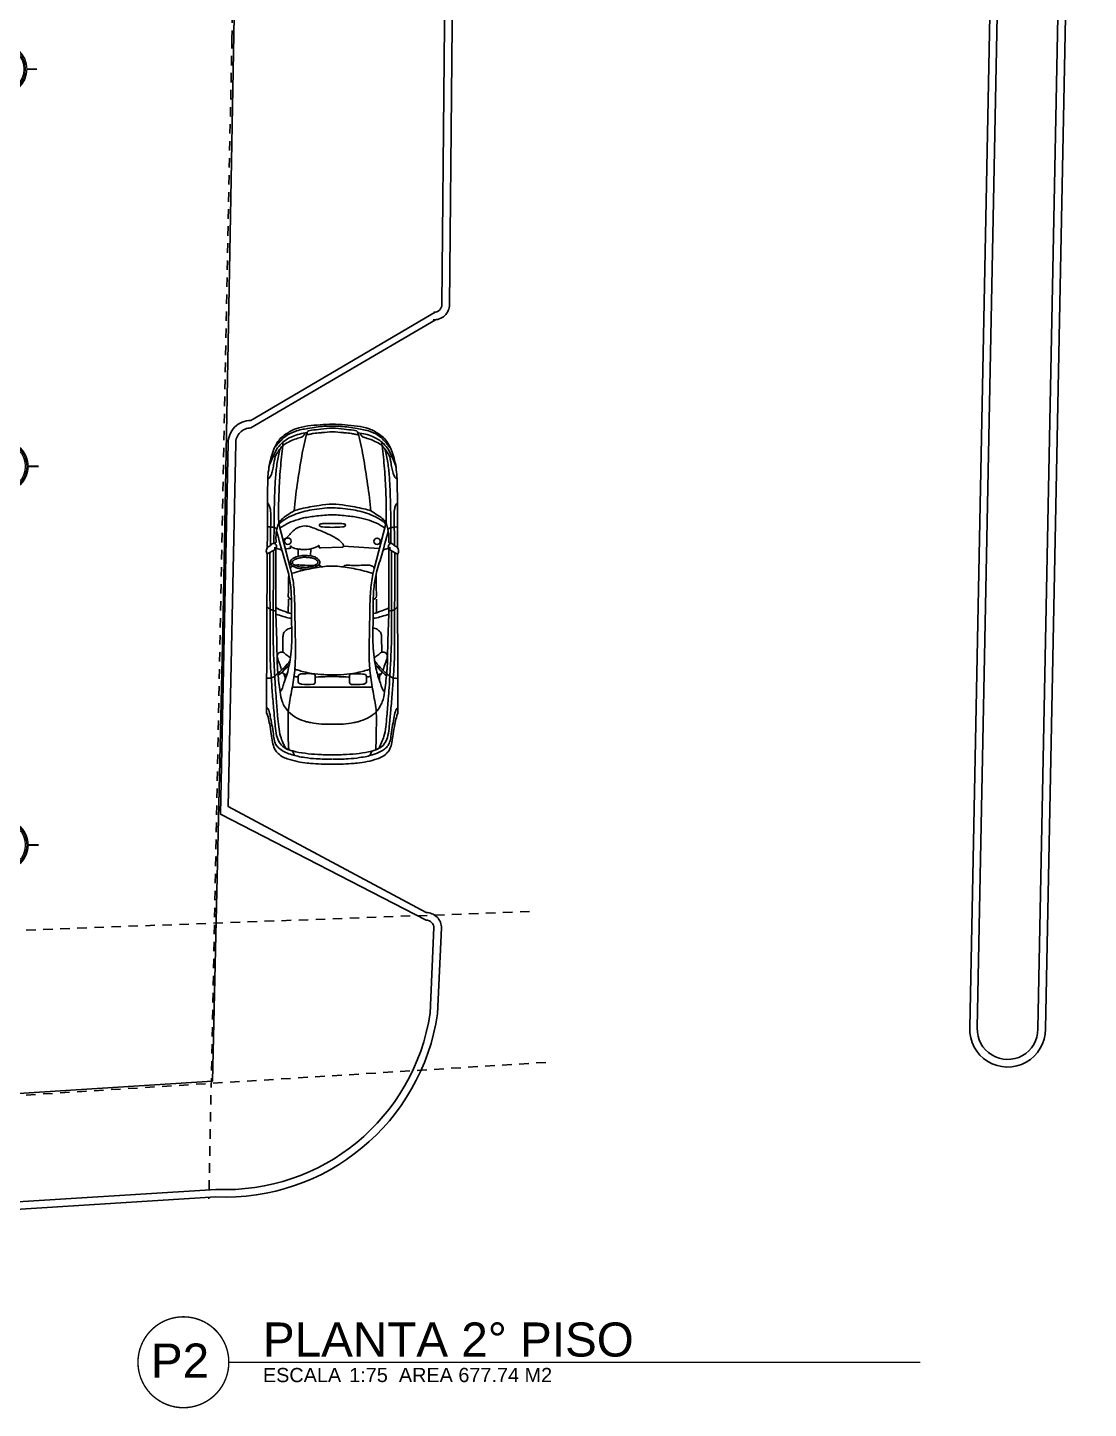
# Model space of a CAD drawing. Header units: millimetres. Extents: x 2056 to 4470, y 1400 to 3101.
# Drawn here: x 2185.85 to 2199.86, y 1510.38 to 1528.61 of the extents above; entities that cross this region are included whole.
import ezdxf
from ezdxf.enums import TextEntityAlignment as Align

# ---------------------------------------------------------------- set-up
doc = ezdxf.new("R2010")
doc.units = ezdxf.units.MM
doc.linetypes.add('HIDDEN2', pattern=[0.1875, 0.125, -0.0625])
for name, color, linetype in [('0-PROYECCION', 8, 'HIDDEN2'), ('A-252', 252, 'Continuous'), ('A-253', 253, 'Continuous'), ('A-ANNO-DIMS-GRID', 195, 'Continuous'), ('A-FLOR', 8, 'Continuous')]:
    doc.layers.add(name, color=color, linetype=linetype)
doc.layers.add('A-Anno-Titl', color=233, linetype='Continuous', lineweight=50)
doc.styles.add('ROMAN', font='arial.ttf')

# ---------------------------------------------------------------- blocks, each defined once
blk = doc.blocks.new('01420-TITULO BLOQUE DE DIBUJO')
at = {"color": 0, "linetype": 'Continuous', "const_width": 0.00025}
blk.add_lwpolyline([(0.029, 0.016, 0.414214), (0.021, 0.024, 0.414214), (0.013, 0.016, 0.414214), (0.021, 0.008, 0.414214), (0.029, 0.016, -0.219374)], format="xyb", dxfattribs=at)
blk.add_lwpolyline([(0.029, 0.016), (0.15078, 0.016)], dxfattribs=at)
at = {"style": 'ROMAN'}
blk.add_text('ESCALA ', height=0.0025, dxfattribs=at).set_placement((0.035, 0.0125))
at = {"lineweight": 9, "style": 'ROMAN'}
for tag, p, height in [('TÍTULO-BLOQUE-DE-DIBUJO', (0.035, 0.017), 0.006), ('C4', (0.01529, 0.01329), 0.006), ('1:10', (0.05021, 0.0125), 0.0025)]:
    blk.add_attdef(tag, p, '', height=height, dxfattribs=at)
blk = doc.blocks.new('CARRITO1')
for p, q in [((84.282, 353.869), (84.337, 353.97)), ((84.304, 353.889), (85.318, 353.891)), ((84.322, 353.936), (85.607, 353.932)), ((84.337, 353.97), (86.44, 353.975)), ((83.94, 353.817), (84.532, 353.662)), ((84.266, 353.726), (84.232, 353.257)), ((84.261, 353.856), (84.248, 353.869)), ((84.248, 353.869), (84.282, 353.869)), ((84.282, 353.785), (84.261, 353.856)), ((84.261, 353.856), (85.126, 353.855)), ((85.126, 353.855), (85.484, 353.844)), ((85.63, 353.762), (85.431, 353.761)), ((84.934, 353.691), (85.123, 353.693)), ((86.097, 353.637), (86.097, 353.078)), ((86.938, 353.633), (87, 353.605)), ((84.248, 353.244), (84.255, 352.957)), ((86.096, 352.581), (86.097, 353.139)), ((84.362, 352.822), (84.271, 352.824)), ((84.368, 352.658), (84.271, 352.658)), ((83.939, 352.404), (84.531, 352.559)), ((84.281, 352.436), (84.26, 352.365)), ((84.933, 352.529), (85.122, 352.526)), ((85.629, 352.456), (85.43, 352.458)), ((86.937, 352.584), (86.999, 352.611)), ((84.26, 352.365), (84.246, 352.352)), ((84.246, 352.352), (84.281, 352.352)), ((84.26, 352.365), (85.125, 352.365)), ((84.281, 352.352), (84.336, 352.251)), ((84.303, 352.332), (85.316, 352.328)), ((84.321, 352.284), (85.606, 352.287)), ((84.336, 352.251), (86.438, 352.242)), ((85.125, 352.365), (85.483, 352.375))]:
    blk.add_line(p, q)
for centre in [(84.169, 353.7), (84.168, 352.521)]:
    blk.add_ellipse(centre, major_axis=(0, 0.0429), ratio=0.983266, start_param=4.712389, end_param=10.995574)
for points, knots in [([(82.622, 353.112), (82.622, 353.166), (82.638, 353.327), (82.648, 353.548), (82.743, 353.715), (82.812, 353.807), (82.896, 353.861), (82.993, 353.904), (83.106, 353.933), (83.184, 353.953), (83.227, 353.954)], [0, 0, 0, 0, 0.16039, 0.479033, 0.632967, 0.722015, 0.817474, 0.927562, 1.03733, 1.167094, 1.167094, 1.167094, 1.167094]), ([(83.227, 353.954), (83.168, 353.952), (83.071, 353.903), (82.943, 353.849), (82.848, 353.759), (82.77, 353.629), (82.744, 353.514), (82.736, 353.447)], [0, 0, 0, 0, 0.1772572, 0.3124951, 0.4151678, 0.5597243, 0.7575412, 0.7575412, 0.7575412, 0.7575412]), ([(83.049, 353.895), (83.051, 353.885), (83.049, 353.863), (83.022, 353.855), (82.991, 353.832), (82.951, 353.803), (82.894, 353.762), (82.859, 353.69), (82.819, 353.615), (82.806, 353.553), (82.792, 353.518), (82.779, 353.492), (82.756, 353.483), (82.741, 353.481)], [0, 0, 0, 0, 0.0304541, 0.0502818, 0.0786089, 0.1479133, 0.1986294, 0.2831705, 0.3780326, 0.4523267, 0.4667809, 0.4902599, 0.5347198, 0.5347198, 0.5347198, 0.5347198]), ([(83.345, 353.964), (83.343, 353.953), (83.317, 353.928), (83.266, 353.91), (83.196, 353.893), (83.131, 353.885), (83.078, 353.873), (83.051, 353.865), (83.039, 353.862)], [0, 0, 0, 0, 0.034703, 0.0959761, 0.1659336, 0.2471559, 0.2929944, 0.3295918, 0.3295918, 0.3295918, 0.3295918]), ([(83.227, 353.954), (83.265, 353.961), (83.411, 353.967), (83.662, 353.97), (83.967, 353.967), (84.165, 353.97), (84.256, 353.971)], [0, 0, 0, 0, 0.114897, 0.437061, 0.754269, 1.029686, 1.029686, 1.029686, 1.029686]), ([(83.666, 353.967), (83.671, 353.955), (83.704, 353.942), (83.761, 353.925), (83.86, 353.923), (84.017, 353.929), (84.144, 353.93), (84.224, 353.93)], [0, 0, 0, 0, 0.0364992, 0.0923739, 0.1867837, 0.3273982, 0.5667068, 0.5667068, 0.5667068, 0.5667068]), ([(83.979, 353.97), (83.98, 353.95), (83.983, 353.916), (83.987, 353.868), (84.006, 353.851), (84.014, 353.844)], [0, 0, 0, 0, 1.462159, 2.651105, 3.386321, 3.386321, 3.386321, 3.386321]), ([(84.337, 353.97), (84.33, 353.975), (84.306, 353.99), (84.251, 353.978), (84.228, 353.929), (84.184, 353.889), (84.217, 353.847), (84.25, 353.845), (84.261, 353.856)], [0, 0, 0, 0, 0.024864, 0.0846267, 0.1362471, 0.1900683, 0.2245199, 0.2681841, 0.2681841, 0.2681841, 0.2681841]), ([(85.037, 353.971), (85.048, 353.96), (85.07, 353.935), (85.084, 353.894), (85.091, 353.865), (85.091, 353.852)], [1.808086, 1.808086, 1.808086, 1.808086, 2.918874, 4.131288, 5.10151, 5.10151, 5.10151, 5.10151]), ([(85.318, 353.891), (85.453, 353.891), (85.664, 353.887), (85.974, 353.866), (86.15, 353.859), (86.249, 353.847)], [0, 0, 0, 0, 0.4042759, 0.6333827, 0.9326252, 0.9326252, 0.9326252, 0.9326252]), ([(85.607, 353.932), (85.674, 353.931), (85.795, 353.927), (85.99, 353.913), (86.198, 353.9), (86.411, 353.879), (86.591, 353.863), (86.726, 353.852), (86.826, 353.813), (86.894, 353.754), (86.923, 353.687), (86.964, 353.54), (86.984, 353.346), (86.989, 353.172), (86.989, 353.108)], [0, 0, 0, 0, 0.198873, 0.363323, 0.587433, 0.823543, 1.004622, 1.129816, 1.230113, 1.320655, 1.388577, 1.443334, 1.771447, 1.958652, 1.958652, 1.958652, 1.958652]), ([(85.979, 353.975), (85.977, 353.955), (85.983, 353.914), (85.947, 353.867), (85.878, 353.78), (85.81, 353.712), (85.748, 353.668)], [0, 0, 0, 0, 0.0597371, 0.1139981, 0.1672498, 0.3938869, 0.3938869, 0.3938869, 0.3938869]), ([(86.368, 353.972), (86.371, 353.965), (86.387, 353.952), (86.434, 353.934), (86.517, 353.922), (86.625, 353.898), (86.731, 353.884), (86.818, 353.873), (86.881, 353.838), (86.925, 353.785), (86.962, 353.719), (86.988, 353.642), (87.012, 353.559), (87.02, 353.502), (87.024, 353.47)], [0, 0, 0, 0, 0.0219205, 0.0572122, 0.1522539, 0.2718866, 0.3894011, 0.4710097, 0.5346344, 0.5986698, 0.6733118, 0.758696, 0.8351341, 0.9293726, 0.9293726, 0.9293726, 0.9293726]), ([(86.44, 353.975), (86.456, 353.965), (86.506, 353.953), (86.596, 353.93), (86.708, 353.915), (86.816, 353.898), (86.903, 353.879), (86.966, 353.833), (87.013, 353.775), (87.05, 353.683), (87.08, 353.571), (87.098, 353.468), (87.101, 353.41), (87.101, 353.396)], [0, 0, 0, 0, 0.056668, 0.14946, 0.28161, 0.392935, 0.481686, 0.542967, 0.622845, 0.69797, 0.833643, 0.965665, 1.00577, 1.00577, 1.00577, 1.00577]), ([(82.933, 353.875), (82.905, 353.852), (82.853, 353.808), (82.771, 353.725), (82.707, 353.6), (82.682, 353.457), (82.655, 353.293), (82.647, 353.183), (82.647, 353.112)], [0, 0, 0, 0, 0.1095129, 0.2035347, 0.3452507, 0.5161382, 0.6275464, 0.8383798, 0.8383798, 0.8383798, 0.8383798]), ([(83.94, 353.817), (83.85, 353.823), (83.658, 353.822), (83.364, 353.81), (83.109, 353.791), (82.956, 353.772), (82.906, 353.767)], [0, 0, 0, 0, 0.269375, 0.574535, 0.885339, 1.036319, 1.036319, 1.036319, 1.036319]), ([(82.946, 353.796), (82.967, 353.81), (83.023, 353.823), (83.139, 353.845), (83.303, 353.864), (83.508, 353.873), (83.739, 353.88), (83.969, 353.882), (84.127, 353.882), (84.197, 353.883)], [0, 0, 0, 0, 0.076148, 0.165903, 0.355672, 0.569871, 0.782325, 1.050047, 1.257936, 1.257936, 1.257936, 1.257936]), ([(84.178, 353.855), (84.15, 353.855), (84.095, 353.858), (84.015, 353.846), (83.941, 353.828), (83.872, 353.783), (83.824, 353.704), (83.765, 353.623), (83.727, 353.478), (83.698, 353.31), (83.678, 353.17), (83.678, 353.111)], [0, 0, 0, 0, 0.082256, 0.165174, 0.241383, 0.30939, 0.405348, 0.511507, 0.603349, 0.843635, 1.017671, 1.017671, 1.017671, 1.017671]), ([(83.94, 353.817), (83.919, 353.793), (83.87, 353.732), (83.8, 353.588), (83.746, 353.375), (83.728, 353.202), (83.727, 353.111)], [0, 0, 0, 0, 0.0947759, 0.2311242, 0.4700259, 0.7400315, 0.7400315, 0.7400315, 0.7400315]), ([(83.995, 353.8), (83.98, 353.782), (83.944, 353.727), (83.899, 353.623), (83.855, 353.482), (83.833, 353.307), (83.819, 353.18), (83.819, 353.111)], [0, 0, 0, 0, 0.0708922, 0.1925846, 0.3348457, 0.5072814, 0.7109928, 0.7109928, 0.7109928, 0.7109928]), ([(86.158, 353.799), (86.143, 353.786), (86.107, 353.762), (86.031, 353.746), (85.946, 353.709), (85.83, 353.681), (85.695, 353.658), (85.489, 353.641), (85.249, 353.649), (85.019, 353.647), (84.823, 353.653), (84.624, 353.675), (84.355, 353.763), (84.15, 353.816), (84.03, 353.848)], [0, 0, 0, 0, 0.05975, 0.126928, 0.230034, 0.336675, 0.482225, 0.641324, 0.954906, 1.203173, 1.330375, 1.542773, 1.802261, 2.175545, 2.175545, 2.175545, 2.175545]), ([(84.197, 353.883), (84.195, 353.875), (84.197, 353.859), (84.182, 353.856), (84.178, 353.855)], [0, 0, 0, 0, 0.02274132, 0.03717479, 0.03717479, 0.03717479, 0.03717479]), ([(85.047, 353.855), (85.064, 353.826), (85.087, 353.755), (85.118, 353.687), (85.124, 353.648)], [0, 0, 0, 0, 0.1000351, 0.2184418, 0.2184418, 0.2184418, 0.2184418]), ([(85.13, 353.855), (85.144, 353.824), (85.159, 353.763), (85.182, 353.695), (85.186, 353.657), (85.186, 353.648)], [0, 0, 0, 0, 2.528586, 4.711885, 5.408215, 5.408215, 5.408215, 5.408215]), ([(85.431, 353.761), (85.414, 353.761), (85.374, 353.756), (85.333, 353.709), (85.312, 353.667), (85.313, 353.646)], [0, 0, 0, 0, 0.0486628, 0.1144515, 0.1777721, 0.1777721, 0.1777721, 0.1777721]), ([(85.484, 353.844), (85.544, 353.843), (85.67, 353.837), (85.814, 353.838), (85.979, 353.82), (86.121, 353.806), (86.246, 353.785), (86.287, 353.769)], [0, 0, 0, 0, 0.1783018, 0.3787173, 0.431954, 0.6762374, 0.8077184, 0.8077184, 0.8077184, 0.8077184]), ([(85.871, 353.781), (85.849, 353.786), (85.799, 353.798), (85.736, 353.829), (85.675, 353.841), (85.633, 353.815), (85.633, 353.781), (85.633, 353.752), (85.656, 353.736), (85.675, 353.701), (85.701, 353.679), (85.706, 353.66)], [0, 0, 0, 0, 0.0655106, 0.1550445, 0.2094604, 0.2438604, 0.287164, 0.3001388, 0.3275984, 0.3616951, 0.4200969, 0.4200969, 0.4200969, 0.4200969]), ([(85.942, 353.823), (85.926, 353.804), (85.879, 353.752), (85.829, 353.703), (85.794, 353.675)], [0, 0, 0, 0, 1.868162, 5.271297, 5.271297, 5.271297, 5.271297]), ([(85.898, 353.768), (85.91, 353.764), (85.922, 353.741), (85.931, 353.718), (85.934, 353.708)], [0, 0, 0, 0, 0.983949, 1.771691, 1.771691, 1.771691, 1.771691]), ([(85.995, 353.731), (85.977, 353.732), (85.938, 353.73), (85.914, 353.761), (85.898, 353.768)], [0, 0, 0, 0, 0.0535488, 0.1060573, 0.1060573, 0.1060573, 0.1060573]), ([(86.249, 353.847), (86.325, 353.844), (86.449, 353.832), (86.614, 353.818), (86.734, 353.797), (86.835, 353.758), (86.913, 353.723), (86.923, 353.682)], [0, 0, 0, 0, 0.2277977, 0.3719478, 0.4996814, 0.5863441, 0.709615, 0.709615, 0.709615, 0.709615]), ([(86.287, 353.769), (86.31, 353.761), (86.357, 353.738), (86.439, 353.68), (86.506, 353.578), (86.547, 353.475), (86.559, 353.412), (86.563, 353.393)], [0, 0, 0, 0, 0.0720749, 0.1581284, 0.2958089, 0.4262456, 0.4842292, 0.4842292, 0.4842292, 0.4842292]), ([(82.736, 353.447), (82.837, 353.477), (83.065, 353.523), (83.41, 353.576), (83.652, 353.608), (83.769, 353.616)], [0, 0, 0, 0, 0.317374, 0.69576, 1.04714, 1.04714, 1.04714, 1.04714]), ([(84.521, 353.663), (84.511, 353.657), (84.493, 353.634), (84.479, 353.582), (84.49, 353.47), (84.486, 353.369), (84.485, 353.275), (84.499, 353.259), (84.507, 353.253)], [0, 0, 0, 0, 0.842998, 2.122875, 3.997599, 9.174838, 10.012722, 10.751336, 10.751336, 10.751336, 10.751336]), ([(84.592, 353.644), (84.583, 353.607), (84.549, 353.496), (84.513, 353.315), (84.496, 353.17), (84.496, 353.101)], [0, 0, 0, 0, 0.1139079, 0.3411539, 0.543502, 0.543502, 0.543502, 0.543502]), ([(84.532, 353.662), (84.556, 353.656), (84.618, 353.644), (84.717, 353.622), (84.834, 353.614), (85.041, 353.603), (85.327, 353.603), (85.655, 353.59), (85.939, 353.607), (86.181, 353.651), (86.412, 353.697), (86.651, 353.688), (86.819, 353.69), (86.915, 353.683), (86.923, 353.682)], [0, 0, 0, 0, 0.073325, 0.188896, 0.303039, 0.425821, 0.811242, 1.159737, 1.41058, 1.660623, 1.899627, 2.11145, 2.377727, 2.401703, 2.401703, 2.401703, 2.401703]), ([(84.62, 353.687), (84.662, 353.691), (84.749, 353.689), (84.842, 353.691), (84.91, 353.693), (84.928, 353.671), (84.936, 353.656), (84.938, 353.65)], [0, 0, 0, 0, 3.267856, 6.568708, 7.399663, 8.099385, 8.621705, 8.621705, 8.621705, 8.621705]), ([(85.854, 353.604), (85.863, 353.592), (85.875, 353.551), (85.894, 353.476), (85.92, 353.364), (85.933, 353.21), (85.933, 353.094), (85.933, 353.03)], [0, 0, 0, 0, 0.0451009, 0.1211996, 0.2308505, 0.385263, 0.5739042, 0.5739042, 0.5739042, 0.5739042]), ([(85.917, 353.41), (85.917, 353.443), (85.922, 353.485), (85.921, 353.54), (85.949, 353.565), (85.986, 353.556), (86.022, 353.565), (86.044, 353.551), (86.053, 353.533), (86.061, 353.47), (86.062, 353.41), (86.057, 353.348), (86.041, 353.338), (86.018, 353.334), (85.985, 353.336), (85.953, 353.332), (85.921, 353.343), (85.919, 353.376), (85.917, 353.397), (85.917, 353.41)], [0, 0, 0, 0, 0.0969044, 0.1295913, 0.1506192, 0.1985921, 0.2360698, 0.2557908, 0.2719711, 0.2929882, 0.44406, 0.4519132, 0.4720918, 0.4918599, 0.5228758, 0.5707096, 0.5892096, 0.6145759, 0.654681, 0.654681, 0.654681, 0.654681]), ([(82.736, 353.447), (82.725, 353.445), (82.706, 353.426), (82.699, 353.361), (82.69, 353.256), (82.675, 353.163), (82.675, 353.112)], [0, 0, 0, 0, 0.0314754, 0.0702057, 0.1915753, 0.3439346, 0.3439346, 0.3439346, 0.3439346]), ([(82.758, 353.451), (82.761, 353.45), (82.761, 353.432), (82.755, 353.407), (82.741, 353.35), (82.738, 353.297), (82.731, 353.213), (82.724, 353.158), (82.724, 353.112)], [0, 0, 0, 0, 0.0114788, 0.0403472, 0.0875838, 0.1755608, 0.1991501, 0.3369659, 0.3369659, 0.3369659, 0.3369659]), ([(86.563, 353.393), (86.572, 353.346), (86.586, 353.251), (86.582, 353.156), (86.582, 353.108)], [0, 0, 0, 0, 0.140379, 0.2808468, 0.2808468, 0.2808468, 0.2808468]), ([(87.024, 353.47), (87.034, 353.42), (87.044, 353.3), (87.046, 353.181), (87.046, 353.113)], [0, 0, 0, 0, 0.1502861, 0.3522699, 0.3522699, 0.3522699, 0.3522699]), ([(83.933, 353.111), (83.933, 353.14), (83.931, 353.188), (83.937, 353.24), (83.936, 353.277), (83.954, 353.282), (83.968, 353.281), (83.979, 353.266), (83.981, 353.207), (83.983, 353.155), (83.985, 353.111)], [0, 0, 0, 0, 0.0857277, 0.1381048, 0.1641986, 0.1769751, 0.1890325, 0.2028129, 0.2286049, 0.3592554, 0.3592554, 0.3592554, 0.3592554]), ([(84.248, 353.244), (84.246, 353.25), (84.225, 353.267), (84.181, 353.232), (84.145, 353.189), (84.102, 353.115), (84.052, 353.012), (84.007, 352.896), (83.965, 352.789), (83.965, 352.699), (84.002, 352.624), (84.05, 352.567), (84.102, 352.532), (84.131, 352.495), (84.146, 352.47), (84.149, 352.459)], [0, 0, 0, 0, 0.527288, 1.647451, 3.487558, 5.099073, 7.968657, 12.238313, 14.475187, 16.613757, 18.744202, 20.639343, 22.223389, 23.452731, 24.286529, 24.286529, 24.286529, 24.286529]), ([(85.853, 352.614), (85.862, 352.626), (85.875, 352.667), (85.894, 352.742), (85.92, 352.855), (85.932, 353.008), (85.933, 353.124), (85.934, 353.188)], [0, 0, 0, 0, 0.0451009, 0.1211996, 0.2308505, 0.385263, 0.5739042, 0.5739042, 0.5739042, 0.5739042]), ([(85.961, 353.335), (85.961, 353.33), (85.958, 353.246), (85.955, 353.162), (85.952, 353.082)], [11.235438, 11.235438, 11.235438, 11.235438, 11.552536, 17.586883, 17.586883, 17.586883, 17.586883]), ([(82.622, 353.112), (82.622, 353.057), (82.637, 352.897), (82.647, 352.675), (82.742, 352.509), (82.811, 352.416), (82.895, 352.362), (82.991, 352.319), (83.104, 352.29), (83.183, 352.27), (83.226, 352.269)], [0, 0, 0, 0, 0.16039, 0.479033, 0.632967, 0.722015, 0.817474, 0.927562, 1.03733, 1.167094, 1.167094, 1.167094, 1.167094]), ([(82.932, 352.348), (82.904, 352.371), (82.851, 352.415), (82.77, 352.499), (82.706, 352.624), (82.682, 352.766), (82.654, 352.931), (82.647, 353.04), (82.647, 353.112)], [0, 0, 0, 0, 0.1095129, 0.2035347, 0.3452507, 0.5161382, 0.6275464, 0.8383798, 0.8383798, 0.8383798, 0.8383798]), ([(82.735, 352.776), (82.725, 352.778), (82.705, 352.798), (82.698, 352.863), (82.69, 352.968), (82.675, 353.06), (82.675, 353.112)], [0, 0, 0, 0, 0.0314754, 0.0702057, 0.1915753, 0.3439346, 0.3439346, 0.3439346, 0.3439346]), ([(82.757, 352.772), (82.761, 352.773), (82.76, 352.792), (82.754, 352.817), (82.741, 352.873), (82.737, 352.926), (82.731, 353.011), (82.724, 353.065), (82.724, 353.112)], [0, 0, 0, 0, 0.0114788, 0.0403472, 0.0875838, 0.1755608, 0.1991501, 0.3369659, 0.3369659, 0.3369659, 0.3369659]), ([(84.176, 352.366), (84.149, 352.366), (84.094, 352.363), (84.014, 352.375), (83.94, 352.393), (83.871, 352.439), (83.823, 352.517), (83.764, 352.599), (83.726, 352.744), (83.698, 352.912), (83.678, 353.052), (83.678, 353.111)], [0, 0, 0, 0, 0.082256, 0.165174, 0.241383, 0.30939, 0.405348, 0.511507, 0.603349, 0.843635, 1.017671, 1.017671, 1.017671, 1.017671]), ([(83.939, 352.404), (83.918, 352.429), (83.869, 352.49), (83.799, 352.634), (83.746, 352.847), (83.727, 353.019), (83.727, 353.111)], [0, 0, 0, 0, 0.0947759, 0.2311242, 0.4700259, 0.7400315, 0.7400315, 0.7400315, 0.7400315]), ([(83.994, 352.421), (83.979, 352.439), (83.943, 352.494), (83.898, 352.598), (83.854, 352.74), (83.833, 352.915), (83.819, 353.042), (83.819, 353.111)], [0, 0, 0, 0, 0.0708922, 0.1925846, 0.3348457, 0.5072814, 0.7109928, 0.7109928, 0.7109928, 0.7109928]), ([(83.933, 353.111), (83.933, 353.082), (83.931, 353.033), (83.937, 352.982), (83.936, 352.945), (83.954, 352.939), (83.967, 352.94), (83.979, 352.956), (83.981, 353.014), (83.983, 353.066), (83.985, 353.111)], [0, 0, 0, 0, 0.0857277, 0.1381048, 0.1641986, 0.1769751, 0.1890325, 0.2028129, 0.2286049, 0.3592554, 0.3592554, 0.3592554, 0.3592554]), ([(84.591, 352.576), (84.582, 352.614), (84.548, 352.724), (84.515, 352.899), (84.496, 353.039), (84.496, 353.101)], [0, 0, 0, 0, 0.1139079, 0.3411539, 0.5260188, 0.5260188, 0.5260188, 0.5260188]), ([(85.606, 352.287), (85.672, 352.287), (85.793, 352.291), (85.989, 352.305), (86.197, 352.318), (86.409, 352.338), (86.589, 352.354), (86.725, 352.365), (86.825, 352.404), (86.893, 352.462), (86.922, 352.53), (86.963, 352.676), (86.984, 352.87), (86.989, 353.045), (86.989, 353.108)], [0, 0, 0, 0, 0.198873, 0.363323, 0.587433, 0.823543, 1.004622, 1.129816, 1.230113, 1.320655, 1.388577, 1.443334, 1.771447, 1.958652, 1.958652, 1.958652, 1.958652]), ([(85.961, 352.883), (85.961, 352.888), (85.958, 352.972), (85.955, 353.056), (85.952, 353.136)], [11.235438, 11.235438, 11.235438, 11.235438, 11.552536, 17.586883, 17.586883, 17.586883, 17.586883]), ([(86.562, 352.824), (86.572, 352.871), (86.586, 352.965), (86.582, 353.061), (86.582, 353.108)], [0, 0, 0, 0, 0.140379, 0.2808468, 0.2808468, 0.2808468, 0.2808468]), ([(87.023, 352.746), (87.034, 352.796), (87.043, 352.916), (87.046, 353.035), (87.046, 353.103)], [0, 0, 0, 0, 0.1502861, 0.3522699, 0.3522699, 0.3522699, 0.3522699]), ([(84.261, 352.563), (84.257, 352.561), (84.25, 352.555), (84.235, 352.552), (84.233, 352.561), (84.235, 352.567), (84.241, 352.575), (84.251, 352.583), (84.259, 352.603), (84.271, 352.642), (84.278, 352.71), (84.278, 352.78), (84.266, 352.848), (84.245, 352.888), (84.237, 352.921), (84.22, 352.928), (84.226, 352.934), (84.232, 352.937), (84.241, 352.936), (84.248, 352.938), (84.26, 352.936), (84.255, 352.95), (84.255, 352.957)], [0, 0, 0, 0, 0.0138597, 0.0278304, 0.0329137, 0.0379971, 0.0465756, 0.0592704, 0.0762214, 0.1105991, 0.1789801, 0.2766959, 0.3173629, 0.3800771, 0.4110544, 0.4160421, 0.4210284, 0.4277212, 0.4387433, 0.4448131, 0.4508005, 0.4694463, 0.4694463, 0.4694463, 0.4694463]), ([(84.362, 352.822), (84.359, 352.809), (84.371, 352.881), (84.388, 352.901), (84.414, 352.937), (84.443, 352.947), (84.475, 352.941), (84.496, 352.905), (84.526, 352.859), (84.537, 352.794), (84.537, 352.721), (84.527, 352.654), (84.506, 352.6), (84.481, 352.566), (84.453, 352.555), (84.432, 352.56), (84.414, 352.566), (84.399, 352.587), (84.374, 352.623), (84.359, 352.703), (84.35, 352.734), (84.364, 352.835), (84.362, 352.822)], [0, 0, 0, 0, 0.03969, 0.089634, 0.13125, 0.1542862, 0.1797268, 0.2207266, 0.2680991, 0.3447665, 0.4095645, 0.4843001, 0.541515, 0.5817687, 0.6060665, 0.6262474, 0.6436722, 0.6634686, 0.6988791, 0.7758465, 0.8696394, 0.907731, 0.907731, 0.907731, 0.907731]), ([(84.387, 352.824), (84.387, 352.828), (84.388, 352.832), (84.39, 352.843), (84.391, 352.848), (84.395, 352.864), (84.397, 352.87), (84.401, 352.879), (84.403, 352.882), (84.407, 352.888), (84.409, 352.889), (84.415, 352.897), (84.419, 352.903), (84.426, 352.911), (84.429, 352.913), (84.433, 352.916), (84.435, 352.917), (84.439, 352.919), (84.441, 352.92), (84.446, 352.92), (84.45, 352.92), (84.454, 352.919), (84.455, 352.918), (84.458, 352.917), (84.46, 352.916), (84.464, 352.911), (84.467, 352.907), (84.472, 352.899), (84.475, 352.893), (84.481, 352.884), (84.484, 352.88), (84.49, 352.869), (84.493, 352.864), (84.498, 352.853), (84.501, 352.847), (84.504, 352.834), (84.506, 352.828), (84.51, 352.807), (84.511, 352.793), (84.513, 352.764), (84.513, 352.75), (84.511, 352.707), (84.507, 352.678), (84.496, 352.641), (84.492, 352.631), (84.485, 352.616), (84.482, 352.61), (84.476, 352.6), (84.473, 352.596), (84.466, 352.589), (84.464, 352.587), (84.457, 352.583), (84.454, 352.582), (84.45, 352.582), (84.449, 352.581), (84.446, 352.582), (84.444, 352.582), (84.439, 352.583), (84.436, 352.584), (84.432, 352.586), (84.431, 352.586), (84.43, 352.587), (84.43, 352.587), (84.429, 352.588), (84.428, 352.588), (84.426, 352.591), (84.425, 352.593), (84.421, 352.598), (84.419, 352.601), (84.416, 352.605), (84.415, 352.607), (84.411, 352.614), (84.408, 352.618), (84.404, 352.626), (84.402, 352.631), (84.398, 352.64), (84.397, 352.645), (84.392, 352.66), (84.39, 352.671), (84.386, 352.687), (84.385, 352.693), (84.383, 352.704), (84.382, 352.708), (84.38, 352.721), (84.379, 352.729), (84.379, 352.748), (84.379, 352.753), (84.38, 352.765), (84.381, 352.771), (84.383, 352.791), (84.385, 352.807), (84.386, 352.818), (84.386, 352.82), (84.386, 352.822), (84.386, 352.822), (84.387, 352.823), (84.387, 352.824), (84.387, 352.824)], [0.497033, 0.497033, 0.497033, 0.497033, 0.723444, 0.723444, 0.974636, 0.974636, 1.50964, 1.50964, 2.044645, 2.044645, 2.271061, 2.271061, 2.862376, 2.862376, 3.217654, 3.217654, 3.537253, 3.537253, 3.856852, 3.856852, 4.368613, 4.368613, 4.584627, 4.584627, 4.99269, 4.99269, 5.400753, 5.400753, 5.808816, 5.808816, 6.216879, 6.216879, 6.778716, 6.778716, 7.350371, 7.350371, 7.922025, 7.922025, 9.065335, 9.065335, 10.208644, 10.208644, 12.495263, 12.495263, 13.409896, 13.409896, 13.929088, 13.929088, 14.44828, 14.44828, 14.909885, 14.909885, 15.371489, 15.371489, 15.62524, 15.62524, 15.87899, 15.87899, 16.120875, 16.120875, 16.36276, 16.36276, 16.51635, 16.51635, 16.669941, 16.669941, 16.921521, 16.921521, 17.136676, 17.136676, 17.351831, 17.351831, 17.782142, 17.782142, 18.204974, 18.204974, 18.627807, 18.627807, 19.473473, 19.473473, 19.978923, 19.978923, 20.484372, 20.484372, 21.475119, 21.475119, 21.859144, 21.859144, 22.162884, 22.162884, 22.770362, 22.770362, 22.900493, 22.900493, 22.951221, 22.951221, 22.964298, 22.964298, 22.964298, 22.964298]), ([(84.485, 352.616), (84.484, 352.621), (84.479, 352.651), (84.488, 352.738), (84.487, 352.818), (84.486, 352.876)], [1.749253, 1.749253, 1.749253, 1.749253, 2.122875, 3.997599, 8.307432, 8.307432, 8.307432, 8.307432]), ([(84.485, 352.922), (84.485, 352.93), (84.487, 352.948), (84.499, 352.961), (84.506, 352.968)], [9.436432, 9.436432, 9.436432, 9.436432, 10.012722, 10.751336, 10.751336, 10.751336, 10.751336]), ([(85.916, 352.808), (85.916, 352.775), (85.921, 352.733), (85.92, 352.679), (85.948, 352.653), (85.985, 352.662), (86.021, 352.653), (86.044, 352.667), (86.052, 352.684), (86.06, 352.748), (86.061, 352.808), (86.056, 352.87), (86.041, 352.88), (86.018, 352.884), (85.984, 352.881), (85.953, 352.886), (85.921, 352.875), (85.919, 352.842), (85.916, 352.822), (85.916, 352.808)], [0, 0, 0, 0, 0.0969044, 0.1295913, 0.1506192, 0.1985921, 0.2360698, 0.2557908, 0.2719711, 0.2929882, 0.44406, 0.4519132, 0.4720918, 0.4918599, 0.5228758, 0.5707096, 0.5892096, 0.6145759, 0.654681, 0.654681, 0.654681, 0.654681]), ([(86.285, 352.449), (86.308, 352.456), (86.356, 352.48), (86.438, 352.537), (86.506, 352.639), (86.547, 352.742), (86.559, 352.805), (86.562, 352.824)], [0, 0, 0, 0, 0.0720749, 0.1581284, 0.2958089, 0.4262456, 0.4842292, 0.4842292, 0.4842292, 0.4842292]), ([(86.438, 352.242), (86.454, 352.252), (86.504, 352.264), (86.595, 352.287), (86.706, 352.301), (86.815, 352.319), (86.902, 352.337), (86.965, 352.383), (87.011, 352.441), (87.049, 352.533), (87.079, 352.645), (87.097, 352.748), (87.1, 352.806), (87.101, 352.82)], [0, 0, 0, 0, 0.056668, 0.14946, 0.28161, 0.392935, 0.481686, 0.542967, 0.622845, 0.69797, 0.833643, 0.965665, 1.00577, 1.00577, 1.00577, 1.00577]), ([(82.735, 352.776), (82.837, 352.746), (83.065, 352.7), (83.41, 352.646), (83.651, 352.614), (83.768, 352.606)], [0, 0, 0, 0, 0.317374, 0.69576, 1.04714, 1.04714, 1.04714, 1.04714]), ([(83.226, 352.269), (83.167, 352.27), (83.07, 352.32), (82.942, 352.374), (82.847, 352.464), (82.769, 352.595), (82.743, 352.71), (82.735, 352.776)], [0, 0, 0, 0, 0.1772572, 0.3124951, 0.4151678, 0.5597243, 0.7575412, 0.7575412, 0.7575412, 0.7575412]), ([(83.048, 352.328), (83.05, 352.338), (83.048, 352.36), (83.021, 352.368), (82.989, 352.391), (82.949, 352.42), (82.893, 352.461), (82.858, 352.533), (82.818, 352.608), (82.805, 352.67), (82.792, 352.705), (82.779, 352.731), (82.755, 352.741), (82.74, 352.742)], [0, 0, 0, 0, 0.0304541, 0.0502818, 0.0786089, 0.1479133, 0.1986294, 0.2831705, 0.3780326, 0.4523267, 0.4667809, 0.4902599, 0.5347198, 0.5347198, 0.5347198, 0.5347198]), ([(84.531, 352.559), (84.555, 352.565), (84.617, 352.576), (84.716, 352.598), (84.833, 352.606), (85.04, 352.616), (85.326, 352.616), (85.654, 352.628), (85.938, 352.611), (86.18, 352.566), (86.411, 352.52), (86.65, 352.529), (86.818, 352.526), (86.914, 352.534), (86.922, 352.534)], [0, 0, 0, 0, 0.073325, 0.188896, 0.303039, 0.425821, 0.811242, 1.159737, 1.41058, 1.660623, 1.899627, 2.11145, 2.377727, 2.401703, 2.401703, 2.401703, 2.401703]), ([(86.367, 352.245), (86.37, 352.252), (86.385, 352.265), (86.433, 352.283), (86.516, 352.295), (86.624, 352.319), (86.729, 352.333), (86.817, 352.343), (86.88, 352.378), (86.923, 352.432), (86.961, 352.498), (86.987, 352.574), (87.011, 352.657), (87.02, 352.715), (87.023, 352.746)], [0, 0, 0, 0, 0.0219205, 0.0572122, 0.1522539, 0.2718866, 0.3894011, 0.4710097, 0.5346344, 0.5986698, 0.6733118, 0.758696, 0.8351341, 0.9293726, 0.9293726, 0.9293726, 0.9293726]), ([(83.939, 352.404), (83.849, 352.398), (83.657, 352.399), (83.363, 352.412), (83.107, 352.431), (82.955, 352.451), (82.905, 352.456)], [0, 0, 0, 0, 0.269375, 0.574535, 0.885339, 1.036319, 1.036319, 1.036319, 1.036319]), ([(86.157, 352.419), (86.141, 352.431), (86.106, 352.456), (86.03, 352.471), (85.945, 352.509), (85.829, 352.537), (85.694, 352.56), (85.488, 352.578), (85.248, 352.57), (85.018, 352.572), (84.822, 352.566), (84.623, 352.545), (84.354, 352.458), (84.149, 352.405), (84.029, 352.373)], [0, 0, 0, 0, 0.05975, 0.126928, 0.230034, 0.336675, 0.482225, 0.641324, 0.954906, 1.203173, 1.330375, 1.542773, 1.802261, 2.175545, 2.175545, 2.175545, 2.175545]), ([(84.52, 352.557), (84.51, 352.563), (84.502, 352.574), (84.496, 352.585), (84.496, 352.587)], [0, 0, 0, 0, 0.8429982, 0.9626806, 0.9626806, 0.9626806, 0.9626806]), ([(84.619, 352.533), (84.661, 352.529), (84.748, 352.532), (84.841, 352.529), (84.909, 352.526), (84.927, 352.549), (84.935, 352.563), (84.937, 352.57)], [0, 0, 0, 0, 3.267856, 6.568708, 7.399663, 8.099385, 8.621705, 8.621705, 8.621705, 8.621705]), ([(85.045, 352.364), (85.063, 352.393), (85.086, 352.464), (85.117, 352.532), (85.123, 352.572)], [0, 0, 0, 0, 0.1000351, 0.2184418, 0.2184418, 0.2184418, 0.2184418]), ([(85.129, 352.365), (85.142, 352.395), (85.158, 352.456), (85.181, 352.525), (85.185, 352.562), (85.185, 352.572)], [0, 0, 0, 0, 2.528586, 4.711885, 5.408215, 5.408215, 5.408215, 5.408215]), ([(85.43, 352.458), (85.413, 352.458), (85.373, 352.463), (85.332, 352.51), (85.312, 352.552), (85.312, 352.573)], [0, 0, 0, 0, 0.0486628, 0.1144515, 0.1777721, 0.1777721, 0.1777721, 0.1777721]), ([(85.483, 352.375), (85.542, 352.375), (85.668, 352.382), (85.813, 352.381), (85.978, 352.398), (86.12, 352.412), (86.245, 352.433), (86.285, 352.449)], [0, 0, 0, 0, 0.1783018, 0.3787173, 0.431954, 0.6762374, 0.8077184, 0.8077184, 0.8077184, 0.8077184]), ([(85.869, 352.437), (85.848, 352.432), (85.797, 352.42), (85.735, 352.39), (85.674, 352.377), (85.632, 352.404), (85.632, 352.437), (85.632, 352.467), (85.655, 352.483), (85.674, 352.517), (85.7, 352.539), (85.705, 352.558)], [0, 0, 0, 0, 0.0655106, 0.1550445, 0.2094604, 0.2438604, 0.287164, 0.3001388, 0.3275984, 0.3616951, 0.4200969, 0.4200969, 0.4200969, 0.4200969]), ([(85.978, 352.243), (85.976, 352.263), (85.982, 352.304), (85.945, 352.351), (85.877, 352.438), (85.808, 352.506), (85.747, 352.55)], [0, 0, 0, 0, 0.0597371, 0.1139981, 0.1672498, 0.3938869, 0.3938869, 0.3938869, 0.3938869]), ([(85.94, 352.395), (85.925, 352.414), (85.878, 352.466), (85.828, 352.515), (85.793, 352.543)], [0, 0, 0, 0, 1.868162, 5.271297, 5.271297, 5.271297, 5.271297]), ([(85.897, 352.45), (85.909, 352.454), (85.921, 352.478), (85.93, 352.5), (85.933, 352.51)], [0, 0, 0, 0, 0.983949, 1.771691, 1.771691, 1.771691, 1.771691]), ([(85.994, 352.487), (85.976, 352.486), (85.937, 352.488), (85.913, 352.457), (85.897, 352.45)], [0, 0, 0, 0, 0.0535488, 0.1060573, 0.1060573, 0.1060573, 0.1060573]), ([(86.248, 352.37), (86.324, 352.373), (86.448, 352.385), (86.613, 352.399), (86.733, 352.419), (86.834, 352.459), (86.912, 352.494), (86.922, 352.534)], [0, 0, 0, 0, 0.2277977, 0.3719478, 0.4996814, 0.5863441, 0.709615, 0.709615, 0.709615, 0.709615]), ([(82.945, 352.427), (82.966, 352.413), (83.022, 352.4), (83.137, 352.378), (83.302, 352.359), (83.507, 352.349), (83.738, 352.342), (83.967, 352.34), (84.126, 352.339), (84.195, 352.338)], [0, 0, 0, 0, 0.076148, 0.165903, 0.355672, 0.569871, 0.782325, 1.050047, 1.257936, 1.257936, 1.257936, 1.257936]), ([(83.344, 352.258), (83.342, 352.27), (83.316, 352.295), (83.264, 352.313), (83.195, 352.329), (83.13, 352.338), (83.076, 352.35), (83.05, 352.358), (83.038, 352.361)], [0, 0, 0, 0, 0.034703, 0.0959761, 0.1659336, 0.2471559, 0.2929944, 0.3295918, 0.3295918, 0.3295918, 0.3295918]), ([(83.226, 352.269), (83.263, 352.261), (83.41, 352.255), (83.661, 352.252), (83.966, 352.254), (84.163, 352.251), (84.255, 352.25)], [0, 0, 0, 0, 0.114897, 0.437061, 0.754269, 1.029686, 1.029686, 1.029686, 1.029686]), ([(83.665, 352.255), (83.67, 352.266), (83.702, 352.28), (83.76, 352.297), (83.859, 352.299), (84.016, 352.293), (84.143, 352.291), (84.223, 352.291)], [0, 0, 0, 0, 0.0364992, 0.0923739, 0.1867837, 0.3273982, 0.5667068, 0.5667068, 0.5667068, 0.5667068]), ([(83.978, 352.252), (83.978, 352.271), (83.981, 352.305), (83.985, 352.354), (84.005, 352.37), (84.012, 352.377)], [0, 0, 0, 0, 1.462159, 2.651105, 3.386321, 3.386321, 3.386321, 3.386321]), ([(84.195, 352.338), (84.194, 352.346), (84.195, 352.362), (84.181, 352.365), (84.176, 352.366)], [0, 0, 0, 0, 0.02274132, 0.03717479, 0.03717479, 0.03717479, 0.03717479]), ([(84.336, 352.251), (84.329, 352.246), (84.304, 352.231), (84.25, 352.243), (84.227, 352.292), (84.183, 352.332), (84.215, 352.374), (84.249, 352.376), (84.26, 352.365)], [0, 0, 0, 0, 0.024864, 0.0846267, 0.1362471, 0.1900683, 0.2245199, 0.2681841, 0.2681841, 0.2681841, 0.2681841]), ([(85.036, 352.248), (85.046, 352.26), (85.068, 352.284), (85.082, 352.325), (85.089, 352.354), (85.089, 352.367)], [1.808086, 1.808086, 1.808086, 1.808086, 2.918874, 4.131288, 5.10151, 5.10151, 5.10151, 5.10151]), ([(85.316, 352.328), (85.451, 352.328), (85.662, 352.331), (85.973, 352.352), (86.149, 352.359), (86.248, 352.37)], [0, 0, 0, 0, 0.4042759, 0.6333827, 0.9326252, 0.9326252, 0.9326252, 0.9326252])]:
    blk.add_open_spline(points, degree=3, knots=knots)
for points in [[(82.906, 353.767), (82.89, 353.763), (82.874, 353.766), (82.858, 353.767)], [(85.954, 353.614), (85.957, 353.596), (85.958, 353.578), (85.96, 353.56)], [(87.101, 353.396), (87.113, 353.301), (87.11, 353.204), (87.11, 353.108)], [(87.101, 352.82), (87.113, 352.915), (87.11, 353.012), (87.11, 353.108)], [(85.953, 352.604), (85.956, 352.622), (85.957, 352.64), (85.959, 352.658)], [(82.905, 352.456), (82.889, 352.46), (82.873, 352.457), (82.857, 352.457)], [(84.268, 352.49), (84.269, 352.515), (84.261, 352.539), (84.261, 352.563)]]:
    blk.add_open_spline(points, degree=3)
blk = doc.blocks.new('lote')
at = {"layer": '0-PROYECCION'}
for points in [[(33.218, 54.648), (33.822, 37.077), (33.643, 33.78), (33.511, 27.369), (33.195, 12.053)], [(37.431, 15.842), (-0.829, 14.473)], [(37.644, 13.851), (-0.617, 11.481)]]:
    blk.add_lwpolyline(points, dxfattribs=at)
at = {"layer": 'A-252'}
blk.add_lwpolyline([(-0.375, 49.905), (7.108, 49.863), (10.408, 50.016), (15.054, 49.898), (25.409, 49.965), (28.021, 50.037), (33.37, 50.224), (33.837, 36.855), (33.651, 33.418), (33.389, 19.765), (33.242, 13.607), (28.462, 13.306), (24.689, 13.069), (16.727, 12.496), (9.254, 12.098), (2.53, 11.676)], dxfattribs=at)
at = {"layer": 'A-FLOR'}
for points in [[(43.355, 50.791), (43.829, 37.005), (43.64, 33.515), (43.51, 27.222), (43.243, 14.304)], [(43.454, 50.794), (43.929, 37.004), (43.739, 33.512), (43.61, 27.22), (43.343, 14.302)], [(44.256, 50.767), (44.73, 36.996), (44.539, 33.482), (44.409, 27.204), (44.143, 14.286)], [(44.356, 50.77), (44.83, 36.995), (44.639, 33.478), (44.509, 27.202), (44.243, 14.284)], [(36.348, 30.323), (36.281, 23.858)], [(36.448, 30.321), (36.381, 23.856)], [(33.757, 22.331), (36.192, 23.759)], [(33.757, 22.231), (36.196, 23.659)], [(33.457, 22.033), (33.352, 17.131), (36.065, 15.73)], [(33.557, 22.031), (33.454, 17.231), (36.065, 15.83)], [(43.713, 13.785), (43.732, 13.784)]]:
    blk.add_lwpolyline(points, dxfattribs=at)
for points in [[(36.168, 15.632), (36.117, 14.503, -0.384571), (33.284, 12.178), (28.189, 11.863, 0.000036), (28.189, 11.863), (14.091, 10.989)], [(36.268, 15.63), (36.216, 14.495, -0.384673), (33.285, 12.078), (28.196, 11.763), (14.097, 10.89)]]:
    blk.add_lwpolyline(points, format="xyb", dxfattribs=at)
for centre, radius, start, end in [((36.181, 23.858), 0.2, 265.7669, 359.9581), ((36.181, 23.858), 0.1, 265.7669, 359.9581), ((33.757, 22.031), 0.3, 89.95, 180.8094), ((33.757, 22.031), 0.2, 89.95, 180.8094), ((36.068, 15.63), 0.2, 357.6358, 91.6296), ((36.068, 15.63), 0.1, 357.6358, 91.6296), ((43.743, 14.284), 0.5, 177.6858, 359.95), ((43.743, 14.284), 0.4, 177.6858, 359.95)]:
    blk.add_arc(centre, radius, start, end, dxfattribs=at)
at = {"layer": 'A-253', "rotation": 269.9499525829053}
blk.add_blockref('CARRITO1', (-318.204, 105.211), dxfattribs=at)
blk = doc.blocks.new('EJE LETRA')
at = {"const_width": 0.06}
blk.add_lwpolyline([(2.068, 0), (1.7, 0)], dxfattribs=at)
at = {"linetype": 'Continuous', "lineweight": 9}
for radius in [0.9, 0.85, 0.8]:
    blk.add_circle((0.8, 0), radius, dxfattribs=at)
at = {"lineweight": 9, "style": 'ROMAN'}
blk.add_attdef('A', (0.601, -0.273), '', height=0.6, dxfattribs=at)
blk = doc.blocks.new('EJES 2 P')
at = {"layer": 'A-ANNO-DIMS-GRID'}
ref = blk.add_blockref('EJE LETRA', (24.865, 13.796), dxfattribs=dict(at, xscale=0.375, yscale=0.3749999850988388, zscale=0.375))
ref.add_attrib('A', 'E', dxfattribs={"layer": '0', "lineweight": 9, "height": 0.225, "style": 'ROMAN'}).set_placement((25.165, 13.796), align=Align.MIDDLE_CENTER)
ref = blk.add_blockref('EJE LETRA', (24.884, 8.551), dxfattribs=dict(at, xscale=0.375, yscale=0.3749999850988388, zscale=0.375))
ref.add_attrib('A', 'F', dxfattribs={"layer": '0', "lineweight": 9, "height": 0.225, "style": 'ROMAN'}).set_placement((25.184, 8.551), align=Align.MIDDLE_CENTER)
ref = blk.add_blockref('EJE LETRA', (24.884, 3.551), dxfattribs=dict(at, xscale=0.375, yscale=0.3749999850988388, zscale=0.375))
ref.add_attrib('A', 'G', dxfattribs={"layer": '0', "lineweight": 9, "height": 0.225, "style": 'ROMAN'}).set_placement((25.184, 3.551), align=Align.MIDDLE_CENTER)

msp = doc.modelspace()

# ---------------------------------------------------------------- block references
at = {"layer": 'A-253', "rotation": 0.05004741709467889}
msp.add_blockref('lote', (2155.059, 1501.062), dxfattribs=at)
at = {"layer": 'A-ANNO-DIMS-GRID'}
msp.add_blockref('EJES 2 P', (2160.334, 1514.265), dxfattribs=at)
at = {"layer": 'A-Anno-Titl'}
ref = msp.add_blockref('01420-TITULO BLOQUE DE DIBUJO', (2186.331, 1509.786), dxfattribs=dict(at, xscale=75, yscale=75, zscale=75))
ref.add_attrib('C4', 'P2', (2187.477, 1510.783), dxfattribs={"layer": '0', "color": 0, "lineweight": 9, "height": 0.45, "style": 'ROMAN'})
ref.add_attrib('1:10', '1:75  AREA 677.74 M2', (2190.096, 1510.724), dxfattribs={"layer": '0', "color": 0, "lineweight": 9, "height": 0.1875, "style": 'ROMAN'})
ref.add_attrib('TÍTULO-BLOQUE-DE-DIBUJO', 'PLANTA 2° PISO', (2188.956, 1511.061), dxfattribs={"layer": '0', "color": 0, "lineweight": 9, "height": 0.45, "style": 'ROMAN'})

doc.saveas('drawing.dxf')
